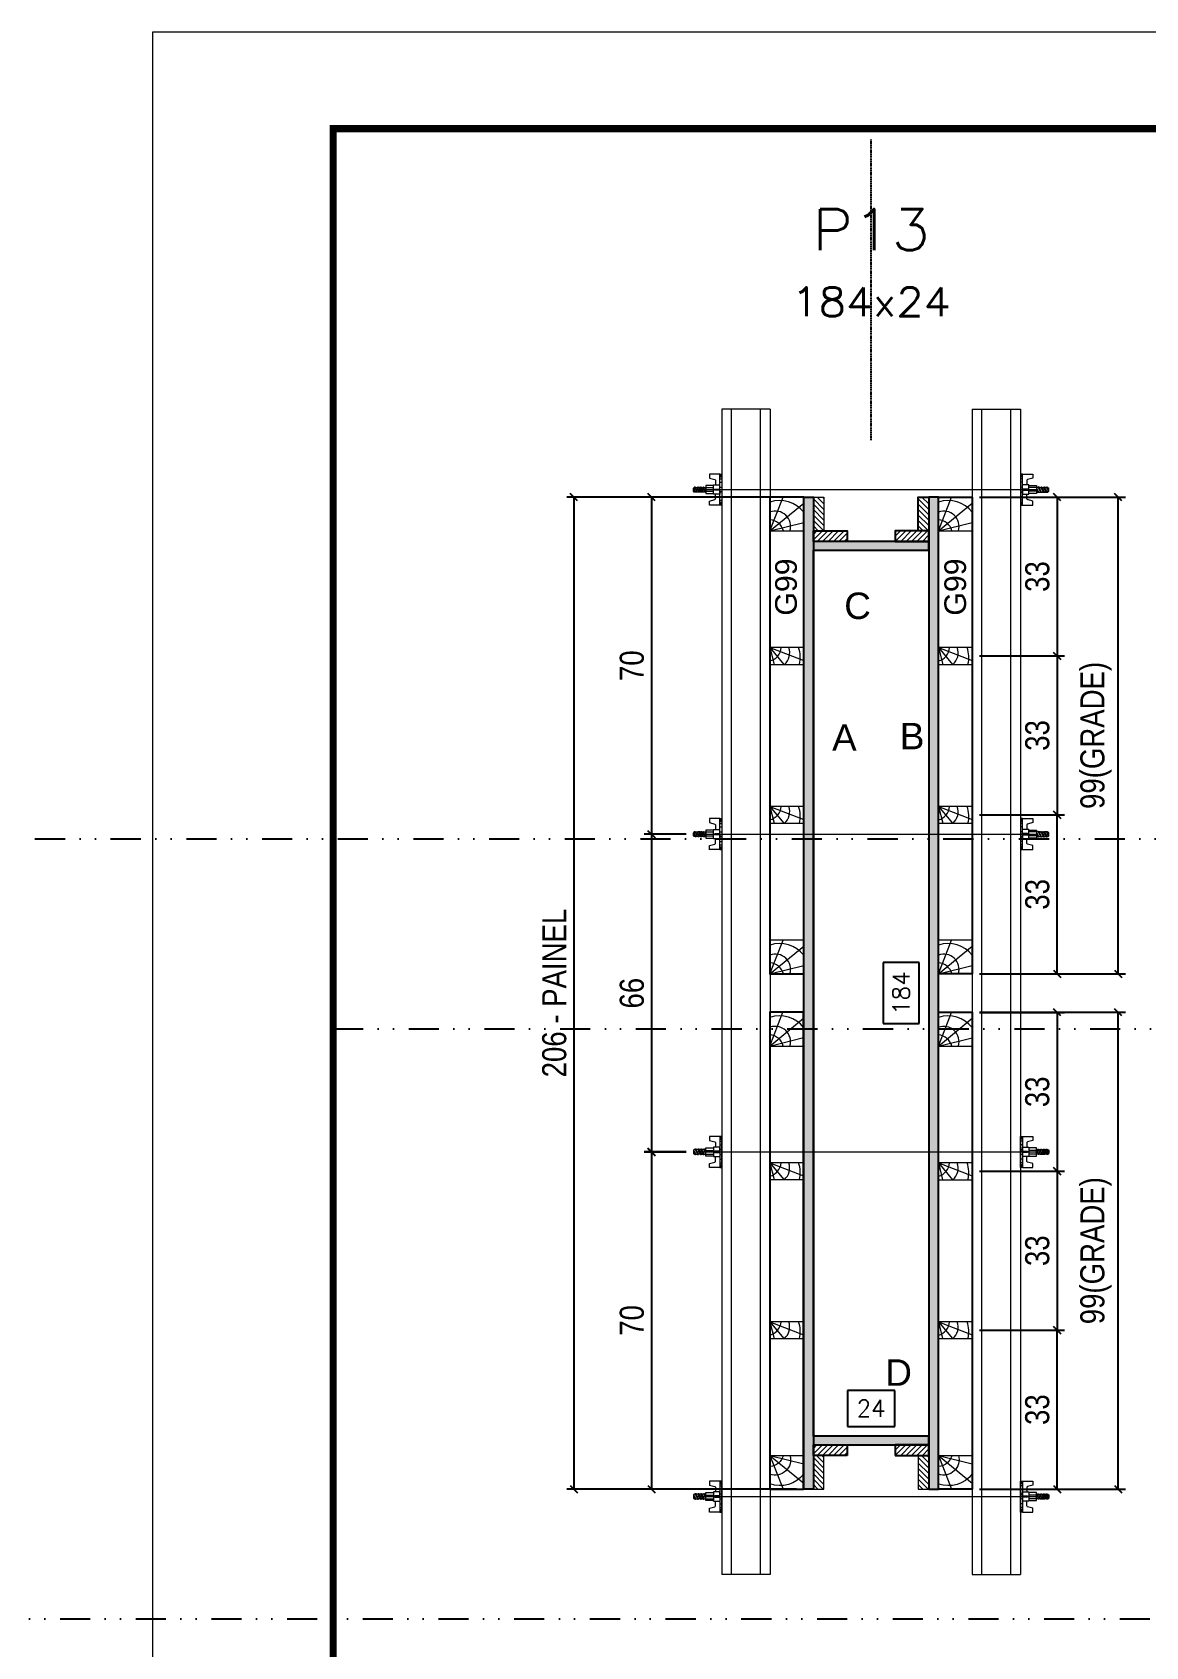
# Model space of a CAD drawing. Extents: x 13770 to 23315, y 867 to 16997.
# Drawn here: x 19104 to 19567, y 11584 to 12254 of the extents above; entities that cross this region are included whole.
import ezdxf
from ezdxf.enums import TextEntityAlignment as Align

# ---------------------------------------------------------------- set-up
doc = ezdxf.new("R2010")
doc.units = 0
for name, pattern in [('DASHED', [0.75, 0.5, -0.25]), ('DIVIDE2', [0.625, 0.25, -0.125, 0, -0.125, 0, -0.125]), ('HIDDEN', [0.375, 0.25, -0.125])]:
    doc.linetypes.add(name, pattern=pattern)
for name, color, linetype in [('COTA', 241, 'Continuous'), ('cotas', 4, 'Continuous'), ('Nível', 160, 'Continuous'), ('Painéis', 200, 'Continuous'), ('SARRAFO', 251, 'Continuous'), ('Texto de Titulo', 7, 'Continuous'), ('Texto Qtd Sarr', 242, 'Continuous'), ('TEXTO_GERAL', 7, 'Continuous')]:
    doc.layers.add(name, color=color, linetype=linetype)
for name, color, linetype, lineweight in [('Folhas', 255, 'Continuous', 9), ('Hachura', 251, 'Continuous', 9), ('Madeira', 126, 'Continuous', 18), ('Perfil Metálico', 224, 'Continuous', 18), ('SARRAFO DE PRESSAO', 251, 'DASHED', 9), ('Texto Seção', 7, 'Continuous', 15)]:
    doc.layers.add(name, color=color, linetype=linetype, lineweight=lineweight)
doc.styles.add('ARIAL', font='arial.ttf')
doc.styles.add('COTA TECNICA 2X', font='techl___.ttf', dxfattribs={"height": 10})
doc.styles.add('ROMANS', font='romans.shx')
doc.styles.add('SANSSERIF', font='sas_____.pfb')
doc.dimstyles.new('SECAO PILAR', dxfattribs={"dimtxt": 10, "dimasz": 3, "dimexe": 3, "dimexo": 3, "dimgap": 3, "dimtad": 1, "dimdec": 1, "dimlfac": 0.5, "dimzin": 12, "dimdsep": 46, "dimtxsty": 'COTA TECNICA 2X', "dimblk1": 'OBLIQUE', "dimblk2": 'OBLIQUE', "dimsah": 1, "dimcen": 0.9, "dimclrd": 256, "dimclre": 256, "dimclrt": 256, "dimadec": 1, "dimazin": 3, "dimtfac": 1, "dimtdec": 1, "dimtmove": 0, "dimatfit": 3, "dimfxl": 1, "dimtolj": 1, "dimtzin": 12, "dimarcsym": 0})
doc.dimstyles.new('SECÇÃO 2', dxfattribs={"dimtxt": 7, "dimasz": 6, "dimexe": 0.18, "dimexo": 2, "dimgap": -4, "dimtad": 3, "dimdec": 1, "dimlfac": 0.5, "dimzin": 12, "dimdsep": 46, "dimtxsty": 'ROMANS', "dimblk": 'ARCHTICK', "dimcen": 0.09, "dimse1": 1, "dimse2": 1, "dimsd1": 1, "dimsd2": 1, "dimclrd": 180, "dimclre": 5, "dimclrt": 1, "dimadec": 0, "dimazin": 3, "dimtfac": 1, "dimtdec": 1, "dimtofl": 0, "dimtmove": 0, "dimatfit": 3, "dimldrblk": 'ARCHTICK', "dimfxl": 1, "dimtolj": 1, "dimtzin": 0, "dimarcsym": 0})

# ---------------------------------------------------------------- blocks, each defined once
blk = doc.blocks.new('9999999999')
at = {"layer": 'Folhas'}
blk.add_lwpolyline([(98138.98, 34190.21), (99623.98, 34190.21), (99623.98, 35240.21), (98138.98, 35240.21)], close=True, dxfattribs=at)
at = {"layer": 'Folhas', "color": 30, "const_width": 3}
blk.add_lwpolyline([(98213.98, 34230.21), (99583.98, 34230.21), (99583.98, 35200.21), (98213.98, 35200.21)], close=True, dxfattribs=at)
blk = doc.blocks.new('titulo1')
at = {"layer": 'Defpoints', "color": 252, "linetype": 'HIDDEN', "ltscale": 2}
blk.add_line((0, 0), (0, 125), dxfattribs=at)
at = {"layer": 'Defpoints', "style": 'ROMANS', "oblique": 15}
blk.add_attdef('FOLHA', text='', height=10, dxfattribs=at).set_placement((0, 15.58), align=Align.MIDDLE_CENTER)
at = {"layer": 'Texto Qtd Sarr', "color": 3, "style": 'ROMANS', "oblique": 15}
for tag, height, p in [('TITULO', 17, (0, 71.45)), ('SEÇÃO', 12, (0, 41.55))]:
    blk.add_attdef(tag, text='', height=height, dxfattribs=at).set_placement(p, align=Align.MIDDLE_CENTER)
blk = doc.blocks.new('*D633')
at = {"layer": 'COTA', "color": 180, "lineweight": -2, "transparency": 16777216}
for p, q in [((19473.03, 11867.85), (19458.03, 11867.85)), ((19458.03, 11867.85), (19458.03, 11842.52)), ((19473.03, 11842.52), (19473.03, 11867.85)), ((19458.03, 11842.52), (19473.03, 11842.52))]:
    blk.add_line(p, q, dxfattribs=at)
at = {"layer": 'Defpoints', "color": 0, "transparency": 16777216}
for p in [(19429.03, 12039.19), (19429.03, 11671.19), (19477.03, 11671.19)]:
    blk.add_point(p, dxfattribs=at)
at = {"layer": 'COTA', "color": 1, "transparency": 16777216, "insert": (19465.53, 11855.19), "char_height": 7, "attachment_point": 5, "rotation": 90, "style": 'ROMANS'}
blk.add_mtext('\\A1;184', dxfattribs=at)
blk = doc.blocks.new('_ArchTick')
at = {"color": 0, "linetype": 'ByBlock', "const_width": 0.15}
blk.add_lwpolyline([(-0.5, -0.5), (0.5, 0.5)], dxfattribs=at)
blk = doc.blocks.new('*D634')
at = {"layer": 'COTA', "color": 180, "lineweight": -2, "transparency": 16777216}
for p, q in [((19462.86, 11690.19), (19443.2, 11690.19)), ((19443.2, 11690.19), (19443.2, 11675.19)), ((19462.86, 11675.19), (19462.86, 11690.19)), ((19443.2, 11675.19), (19462.86, 11675.19))]:
    blk.add_line(p, q, dxfattribs=at)
at = {"layer": 'Defpoints', "color": 0, "transparency": 16777216}
for p in [(19429.03, 12021.87), (19477.03, 12021.87), (19429.03, 11671.19)]:
    blk.add_point(p, dxfattribs=at)
at = {"layer": 'COTA', "color": 1, "transparency": 16777216, "insert": (19453.03, 11682.69), "char_height": 7, "attachment_point": 5, "style": 'ROMANS'}
blk.add_mtext('\\A1;24', dxfattribs=at)
blk = doc.blocks.new('_Oblique')
at = {"color": 0, "linetype": 'ByBlock', "lineweight": -2}
blk.add_line((-0.5, -0.5), (0.5, 0.5), dxfattribs=at)
blk = doc.blocks.new('*D635')
at = {"layer": 'COTA', "lineweight": -2, "transparency": 16777216}
for p, q in [((19408.03, 12061.19), (19358.76, 12061.19)), ((19361.76, 12061.19), (19361.76, 11921.12)), ((19376.23, 11921.12), (19358.76, 11921.12))]:
    blk.add_line(p, q, dxfattribs=at)
at = {"layer": 'Defpoints', "color": 0, "transparency": 16777216}
for p in [(19411.03, 12061.19), (19361.76, 11921.12), (19379.23, 11921.12)]:
    blk.add_point(p, dxfattribs=at)
at = {"layer": 'COTA', "lineweight": -2, "transparency": 16777216, "xscale": 3, "yscale": 3, "zscale": 3}
for p, rotation in [((19361.76, 12061.19), 90), ((19361.76, 11921.12), 270)]:
    blk.add_blockref('_Oblique', p, dxfattribs=dict(at, rotation=rotation))
at = {"layer": 'COTA', "transparency": 16777216, "insert": (19353.65, 11991.15), "char_height": 10, "attachment_point": 5, "rotation": 90, "style": 'COTA TECNICA 2X'}
blk.add_mtext('\\A1;70', dxfattribs=at)
blk = doc.blocks.new('*D636')
at = {"layer": 'COTA', "lineweight": -2, "transparency": 16777216}
for p, q in [((19422.01, 12061.19), (19326.53, 12061.19)), ((19329.53, 12061.19), (19329.53, 11649.19)), ((19422.01, 11649.19), (19326.53, 11649.19))]:
    blk.add_line(p, q, dxfattribs=at)
at = {"layer": 'Defpoints', "color": 0, "transparency": 16777216}
for p in [(19425.01, 12061.19), (19329.53, 11649.19), (19425.01, 11649.19)]:
    blk.add_point(p, dxfattribs=at)
at = {"layer": 'COTA', "lineweight": -2, "transparency": 16777216, "xscale": 3, "yscale": 3, "zscale": 3}
for p, rotation in [((19329.53, 12061.19), 90), ((19329.53, 11649.19), 270)]:
    blk.add_blockref('_Oblique', p, dxfattribs=dict(at, rotation=rotation))
at = {"layer": 'COTA', "transparency": 16777216, "insert": (19321.43, 11855.19), "char_height": 10, "attachment_point": 5, "rotation": 90, "style": 'COTA TECNICA 2X'}
blk.add_mtext('\\A1;206 - PAINEL', dxfattribs=at)
blk = doc.blocks.new('PONTALETE')
at = {"layer": 'Madeira'}
for q in [(2.71, 7), (7, 5.76), (7, 1.74)]:
    blk.add_line((0, 0), q, dxfattribs=at)
blk.add_lwpolyline([(0, 0), (7, 0), (7, 7), (0, 7)], close=True, dxfattribs=at)
for centre, radius, start, end in [((2.04, 0.06), 6.23, 37.2818, 109.0913), ((1.09, 0.9), 3.19, 343.603, 109.9847), ((-0.21, -0.78), 3.09, 14.6322, 86.0383)]:
    blk.add_arc(centre, radius, start, end, dxfattribs=at)
blk = doc.blocks.new('MEIO PONTALETE')
at = {"layer": 'Madeira'}
for q in [(2.71, 7), (3.5, 2.88), (3.5, 0.87)]:
    blk.add_line((0, 0), q, dxfattribs=at)
blk.add_lwpolyline([(0, 0), (3.5, 0), (3.5, 7), (0, 7)], close=True, dxfattribs=at)
for centre, radius, start, end in [((2.04, 0.06), 6.23, 76.4499, 109.0913), ((1.09, 0.9), 3.19, 40.9063, 109.9847), ((-0.21, -0.78), 3.09, 14.6322, 86.0383)]:
    blk.add_arc(centre, radius, start, end, dxfattribs=at)
blk = doc.blocks.new('*D637')
at = {"layer": 'COTA', "lineweight": -2, "transparency": 16777216}
for p, q in [((19498.03, 12061.18), (19533.34, 12061.18)), ((19530.34, 12061.18), (19530.34, 11995.18)), ((19498.03, 11995.18), (19533.34, 11995.18))]:
    blk.add_line(p, q, dxfattribs=at)
at = {"layer": 'Defpoints', "color": 0, "transparency": 16777216}
for p in [(19495.03, 12061.18), (19495.03, 11995.18), (19530.34, 11995.18)]:
    blk.add_point(p, dxfattribs=at)
at = {"layer": 'COTA', "lineweight": -2, "transparency": 16777216, "xscale": 3, "yscale": 3, "zscale": 3}
for p, rotation in [((19530.34, 12061.18), 90), ((19530.34, 11995.18), 270)]:
    blk.add_blockref('_Oblique', p, dxfattribs=dict(at, rotation=rotation))
at = {"layer": 'COTA', "transparency": 16777216, "insert": (19522.12, 12028.18), "char_height": 10, "attachment_point": 5, "rotation": 90, "style": 'COTA TECNICA 2X'}
blk.add_mtext('\\A1;33', dxfattribs=at)
blk = doc.blocks.new('*D638')
at = {"layer": 'COTA', "lineweight": -2, "transparency": 16777216}
for p, q in [((19498.03, 11995.18), (19533.34, 11995.18)), ((19530.34, 11995.18), (19530.34, 11929.18)), ((19498.03, 11929.18), (19533.34, 11929.18))]:
    blk.add_line(p, q, dxfattribs=at)
at = {"layer": 'Defpoints', "color": 0, "transparency": 16777216}
for p in [(19495.03, 11995.18), (19495.03, 11929.18), (19530.34, 11929.18)]:
    blk.add_point(p, dxfattribs=at)
at = {"layer": 'COTA', "lineweight": -2, "transparency": 16777216, "xscale": 3, "yscale": 3, "zscale": 3}
for p, rotation in [((19530.34, 11995.18), 90), ((19530.34, 11929.18), 270)]:
    blk.add_blockref('_Oblique', p, dxfattribs=dict(at, rotation=rotation))
at = {"layer": 'COTA', "transparency": 16777216, "insert": (19522.12, 11962.18), "char_height": 10, "attachment_point": 5, "rotation": 90, "style": 'COTA TECNICA 2X'}
blk.add_mtext('\\A1;33', dxfattribs=at)
blk = doc.blocks.new('C')
at = {"layer": 'Hachura', "color": 0}
for p, q in [((0, 3.22), (0, -3.22)), ((0.45, 3.22), (0, 3.22)), ((0.46, 3.16), (0, 3.16)), ((0.46, 3.05), (0, 3.05)), ((0.46, 2.88), (0, 2.88)), ((0, 2.75), (0, -1.16)), ((0.46, 2.65), (0, 2.65)), ((0.46, 2.23), (0, 2.23)), ((0.46, 1.51), (0, 1.51)), ((0.39, 0.49), (0.17, 0.49)), ((0.45, -3.23), (0.45, 3.22)), ((0.45, 3.22), (2.58, 3.22)), ((1.74, 0.97), (0.45, 0.97)), ((1.45, 0.1), (0.45, 0.1)), ((1.35, 1.94), (1.35, 0.96)), ((2.58, 2.39), (1.47, 2.09)), ((1.74, -0.97), (1.74, 0.97)), ((1.74, 0.97), (1.74, 0.84)), ((1.74, 0.97), (1.74, 0.84)), ((1.74, 0.84), (3.35, 0.84)), ((3.35, 0.45), (1.74, 0.45)), ((2.58, 3.22), (2.58, 2.39)), ((3.32, 0.84), (3.32, -0.84)), ((3.35, 0.84), (3.35, -0.84)), ((3.68, 0.45), (3.35, 0.45)), ((3.84, -0.52), (3.35, 0.45)), ((3.35, 0.06), (3.67, -0.57)), ((3.68, 0.45), (4.16, -0.52)), ((3.72, 0.5), (4.25, -0.57)), ((4.37, -0.55), (3.83, 0.53)), ((4.15, 0.45), (3.93, 0.45)), ((4.42, -0.52), (3.93, 0.45)), ((4.15, 0.45), (4.26, 0.45)), ((4.26, 0.45), (4.74, -0.52)), ((4.3, 0.5), (4.83, -0.57)), ((4.95, -0.55), (4.41, 0.53)), ((4.51, 0.45), (4.84, 0.45)), ((5, -0.52), (4.51, 0.45)), ((4.84, 0.45), (5.32, -0.52)), ((4.88, 0.5), (5.41, -0.57)), ((5.53, -0.55), (4.99, 0.53)), ((5.58, -0.52), (5.09, 0.45)), ((5.42, 0.45), (5.09, 0.45)), ((5.58, -0.52), (5.09, 0.45)), ((5.42, 0.45), (5.74, -0.19)), ((5.46, 0.5), (5.74, -0.07)), ((5.74, 0.19), (5.57, 0.53)), ((5.74, 0.32), (5.68, 0.45)), ((5.68, 0.45), (5.74, 0.45)), ((5.74, 0.45), (5.9, 0.29)), ((5.74, 0.45), (5.74, -0.52)), ((5.9, -0.36), (5.9, 0.29)), ((0.45, 0), (0, 0)), ((0.46, -1.52), (0, -1.52)), ((0.46, -2.23), (0, -2.23)), ((0.46, -2.65), (0, -2.65)), ((0.46, -2.88), (0, -2.88)), ((0.46, -3.05), (0, -3.05)), ((0.46, -3.16), (0, -3.16)), ((0, -3.22), (2.57, -3.22)), ((0.08, -0.48), (0.29, -0.48)), ((0.29, -0.48), (0.4, -0.48)), ((0.45, 0), (0.45, -0.97)), ((0.45, -0.16), (1.45, -0.16)), ((0.45, -0.65), (0.45, -0.32)), ((0.45, -3.23), (0.45, -0.65)), ((0.45, -0.97), (1.74, -0.97)), ((1.35, -1.94), (1.35, -0.97)), ((2.58, -2.39), (1.47, -2.1)), ((3.35, -0.32), (1.74, -0.32)), ((3.35, -0.84), (1.74, -0.84)), ((2.58, -3.23), (2.58, -2.39)), ((3.35, -0.07), (3.58, -0.52)), ((3.35, -0.52), (3.58, -0.52)), ((3.84, -0.52), (4.16, -0.52)), ((4.42, -0.52), (4.74, -0.52)), ((4.63, -0.52), (4.74, -0.52)), ((5, -0.52), (5.32, -0.52)), ((5.58, -0.52), (5.74, -0.52)), ((5.74, -0.52), (5.9, -0.36)), ((5.74, -0.52), (5.74, -0.52))]:
    blk.add_line(p, q, dxfattribs=at)
for centre, radius, start, end in [((1.52, 1.94), 0.161, 104.7436, 180), ((1.44, -0.03), 0.129, 272.695, 87.305), ((3.81, 0.39), 0.143, 25.5688, 154.4312), ((4.39, 0.39), 0.143, 25.5688, 154.4312), ((4.97, 0.39), 0.143, 25.5688, 154.4312), ((5.55, 0.39), 0.143, 25.5688, 154.4312), ((0.17, -0.37), 0.174, 221.744, 317.8592), ((1.52, -1.94), 0.161, 180, 255.2564), ((3.71, -0.4), 0.174, 222.1408, 318.256), ((4.29, -0.4), 0.174, 222.1408, 318.256), ((4.87, -0.4), 0.174, 222.1408, 318.256), ((5.45, -0.4), 0.174, 222.1408, 318.256), ((5.61, -0.4), 0.174, 317.8592, 318.256)]:
    blk.add_arc(centre, radius, start, end, dxfattribs=at)
blk = doc.blocks.new('*D639')
at = {"layer": 'COTA', "lineweight": -2, "transparency": 16777216}
for p, q in [((19498.03, 11929.18), (19533.34, 11929.18)), ((19530.34, 11863.19), (19530.34, 11929.18)), ((19498.03, 11863.19), (19533.34, 11863.19))]:
    blk.add_line(p, q, dxfattribs=at)
at = {"layer": 'Defpoints', "color": 0, "transparency": 16777216}
for p in [(19495.03, 11929.18), (19530.34, 11929.18), (19495.03, 11863.19)]:
    blk.add_point(p, dxfattribs=at)
at = {"layer": 'COTA', "lineweight": -2, "transparency": 16777216, "xscale": 3, "yscale": 3, "zscale": 3}
for p, rotation in [((19530.34, 11929.18), 90), ((19530.34, 11863.19), 270)]:
    blk.add_blockref('_Oblique', p, dxfattribs=dict(at, rotation=rotation))
at = {"layer": 'COTA', "transparency": 16777216, "insert": (19522.12, 11896.18), "char_height": 10, "attachment_point": 5, "rotation": 90, "style": 'COTA TECNICA 2X'}
blk.add_mtext('\\A1;33', dxfattribs=at)
blk = doc.blocks.new('*D640')
at = {"layer": 'COTA', "lineweight": -2, "transparency": 16777216}
for p, q in [((19498.05, 12061.19), (19558.69, 12061.19)), ((19555.69, 11863.19), (19555.69, 12061.19)), ((19498.03, 11863.19), (19558.69, 11863.19))]:
    blk.add_line(p, q, dxfattribs=at)
at = {"layer": 'Defpoints', "color": 0, "transparency": 16777216}
for p in [(19495.05, 12061.19), (19555.69, 12061.19), (19495.03, 11863.19)]:
    blk.add_point(p, dxfattribs=at)
at = {"layer": 'COTA', "lineweight": -2, "transparency": 16777216, "xscale": 3, "yscale": 3, "zscale": 3}
for p, rotation in [((19555.69, 12061.19), 90), ((19555.69, 11863.19), 270)]:
    blk.add_blockref('_Oblique', p, dxfattribs=dict(at, rotation=rotation))
at = {"layer": 'COTA', "transparency": 16777216, "insert": (19546.47, 11962.19), "char_height": 10, "attachment_point": 5, "rotation": 90, "style": 'COTA TECNICA 2X'}
blk.add_mtext('\\A1;99(GRADE)', dxfattribs=at)
blk = doc.blocks.new('*D641')
at = {"layer": 'COTA', "lineweight": -2, "transparency": 16777216}
for p, q in [((19498.01, 11847.18), (19533.32, 11847.18)), ((19530.32, 11847.18), (19530.32, 11781.18)), ((19498.01, 11781.18), (19533.32, 11781.18))]:
    blk.add_line(p, q, dxfattribs=at)
at = {"layer": 'Defpoints', "color": 0, "transparency": 16777216}
for p in [(19495.01, 11847.18), (19495.01, 11781.18), (19530.32, 11781.18)]:
    blk.add_point(p, dxfattribs=at)
at = {"layer": 'COTA', "lineweight": -2, "transparency": 16777216, "xscale": 3, "yscale": 3, "zscale": 3}
for p, rotation in [((19530.32, 11847.18), 90), ((19530.32, 11781.18), 270)]:
    blk.add_blockref('_Oblique', p, dxfattribs=dict(at, rotation=rotation))
at = {"layer": 'COTA', "transparency": 16777216, "insert": (19522.1, 11814.18), "char_height": 10, "attachment_point": 5, "rotation": 90, "style": 'COTA TECNICA 2X'}
blk.add_mtext('\\A1;33', dxfattribs=at)
blk = doc.blocks.new('*D642')
at = {"layer": 'COTA', "lineweight": -2, "transparency": 16777216}
for p, q in [((19498.01, 11781.18), (19533.32, 11781.18)), ((19530.32, 11781.18), (19530.32, 11715.18)), ((19498.01, 11715.18), (19533.32, 11715.18))]:
    blk.add_line(p, q, dxfattribs=at)
at = {"layer": 'Defpoints', "color": 0, "transparency": 16777216}
for p in [(19495.01, 11781.18), (19495.01, 11715.18), (19530.32, 11715.18)]:
    blk.add_point(p, dxfattribs=at)
at = {"layer": 'COTA', "lineweight": -2, "transparency": 16777216, "xscale": 3, "yscale": 3, "zscale": 3}
for p, rotation in [((19530.32, 11781.18), 90), ((19530.32, 11715.18), 270)]:
    blk.add_blockref('_Oblique', p, dxfattribs=dict(at, rotation=rotation))
at = {"layer": 'COTA', "transparency": 16777216, "insert": (19522.1, 11748.18), "char_height": 10, "attachment_point": 5, "rotation": 90, "style": 'COTA TECNICA 2X'}
blk.add_mtext('\\A1;33', dxfattribs=at)
blk = doc.blocks.new('*D644')
at = {"layer": 'COTA', "lineweight": -2, "transparency": 16777216}
for p, q in [((19498.01, 11715.18), (19533.32, 11715.18)), ((19530.32, 11649.19), (19530.32, 11715.18)), ((19498.01, 11649.19), (19533.32, 11649.19))]:
    blk.add_line(p, q, dxfattribs=at)
at = {"layer": 'Defpoints', "color": 0, "transparency": 16777216}
for p in [(19495.01, 11715.18), (19530.32, 11715.18), (19495.01, 11649.19)]:
    blk.add_point(p, dxfattribs=at)
at = {"layer": 'COTA', "lineweight": -2, "transparency": 16777216, "xscale": 3, "yscale": 3, "zscale": 3}
for p, rotation in [((19530.32, 11715.18), 90), ((19530.32, 11649.19), 270)]:
    blk.add_blockref('_Oblique', p, dxfattribs=dict(at, rotation=rotation))
at = {"layer": 'COTA', "transparency": 16777216, "insert": (19522.1, 11682.18), "char_height": 10, "attachment_point": 5, "rotation": 90, "style": 'COTA TECNICA 2X'}
blk.add_mtext('\\A1;33', dxfattribs=at)
blk = doc.blocks.new('*D643')
at = {"layer": 'COTA', "lineweight": -2, "transparency": 16777216}
for p, q in [((19498.03, 11847.19), (19558.67, 11847.19)), ((19555.67, 11649.19), (19555.67, 11847.19)), ((19498.01, 11649.19), (19558.67, 11649.19))]:
    blk.add_line(p, q, dxfattribs=at)
at = {"layer": 'Defpoints', "color": 0, "transparency": 16777216}
for p in [(19495.03, 11847.19), (19555.67, 11847.19), (19495.01, 11649.19)]:
    blk.add_point(p, dxfattribs=at)
at = {"layer": 'COTA', "lineweight": -2, "transparency": 16777216, "xscale": 3, "yscale": 3, "zscale": 3}
for p, rotation in [((19555.67, 11847.19), 90), ((19555.67, 11649.19), 270)]:
    blk.add_blockref('_Oblique', p, dxfattribs=dict(at, rotation=rotation))
at = {"layer": 'COTA', "transparency": 16777216, "insert": (19546.45, 11748.19), "char_height": 10, "attachment_point": 5, "rotation": 90, "style": 'COTA TECNICA 2X'}
blk.add_mtext('\\A1;99(GRADE)', dxfattribs=at)
blk = doc.blocks.new('*D645')
at = {"layer": 'COTA', "lineweight": -2, "transparency": 16777216}
for p, q in [((19376.23, 11921.12), (19358.76, 11921.12)), ((19361.76, 11921.12), (19361.76, 11789.15)), ((19376.23, 11789.15), (19358.76, 11789.15))]:
    blk.add_line(p, q, dxfattribs=at)
at = {"layer": 'Defpoints', "color": 0, "transparency": 16777216}
for p in [(19379.23, 11921.12), (19361.76, 11789.15), (19379.23, 11789.15)]:
    blk.add_point(p, dxfattribs=at)
at = {"layer": 'COTA', "lineweight": -2, "transparency": 16777216, "xscale": 3, "yscale": 3, "zscale": 3}
for p, rotation in [((19361.76, 11921.12), 90), ((19361.76, 11789.15), 270)]:
    blk.add_blockref('_Oblique', p, dxfattribs=dict(at, rotation=rotation))
at = {"layer": 'COTA', "transparency": 16777216, "insert": (19353.65, 11855.14), "char_height": 10, "attachment_point": 5, "rotation": 90, "style": 'COTA TECNICA 2X'}
blk.add_mtext('\\A1;66', dxfattribs=at)
blk = doc.blocks.new('*D646')
at = {"layer": 'COTA', "lineweight": -2, "transparency": 16777216}
for p, q in [((19376.23, 11789.25), (19358.76, 11789.25)), ((19361.76, 11789.25), (19361.76, 11649.19)), ((19407.99, 11649.19), (19358.76, 11649.19))]:
    blk.add_line(p, q, dxfattribs=at)
at = {"layer": 'Defpoints', "color": 0, "transparency": 16777216}
for p in [(19379.23, 11789.25), (19361.76, 11649.19), (19410.99, 11649.19)]:
    blk.add_point(p, dxfattribs=at)
at = {"layer": 'COTA', "lineweight": -2, "transparency": 16777216, "xscale": 3, "yscale": 3, "zscale": 3}
for p, rotation in [((19361.76, 11789.25), 90), ((19361.76, 11649.19), 270)]:
    blk.add_blockref('_Oblique', p, dxfattribs=dict(at, rotation=rotation))
at = {"layer": 'COTA', "transparency": 16777216, "insert": (19353.65, 11719.22), "char_height": 10, "attachment_point": 5, "rotation": 90, "style": 'COTA TECNICA 2X'}
blk.add_mtext('\\A1;70', dxfattribs=at)

msp = doc.modelspace()

# ---------------------------------------------------------------- hatches: boundary and pattern name
at = {"layer": 'Hachura'}
h = msp.add_hatch(color=256, dxfattribs=at)
h.dxf.hatch_style = 1
h.paths.add_polyline_path([(19429.03, 11649.19), (19425.03, 11649.19), (19425.03, 12061.19), (19429.03, 12061.19)])
h = msp.add_hatch(dxfattribs=at)
h.set_pattern_fill('ANSI31', color=256, scale=0.5, angle=90, style=0)
h.set_pattern_definition([(135, (-3462.377, 21185.1376), (-1.12253202, -1.12253202), [])])
h.paths.add_polyline_path([(19429.03, 12047.19), (19433.43, 12047.19), (19433.43, 12061.19), (19429.03, 12061.19)])
h = msp.add_hatch(dxfattribs=at)
h.set_pattern_fill('ANSI31', color=256, scale=0.5, angle=90, style=0)
h.set_pattern_definition([(135, (-3418.777, 21185.1376), (-1.12253202, -1.12253202), [])])
h.paths.add_polyline_path([(19472.63, 12047.19), (19477.03, 12047.19), (19477.03, 12061.19), (19472.63, 12061.19)])
h = msp.add_hatch(color=256, dxfattribs=at)
h.dxf.hatch_style = 1
h.paths.add_polyline_path([(19477.03, 11649.19), (19481.03, 11649.19), (19481.03, 12061.19), (19477.03, 12061.19)])
h = msp.add_hatch(dxfattribs=at)
h.set_pattern_fill('ANSI31', color=256, scale=0.5, angle=540, style=0)
h.set_pattern_definition([(225, (9940.0792, -10882.2224), (1.12253202, -1.12253202), [])])
h.paths.add_polyline_path([(19429.03, 12047.19), (19429.03, 12042.79), (19443.03, 12042.79), (19443.03, 12047.19)])
h = msp.add_hatch(color=256, dxfattribs=at)
h.dxf.hatch_style = 1
h.paths.add_polyline_path([(19429.03, 12042.79), (19429.03, 12039.19), (19477.03, 12039.19), (19477.03, 12042.79)])
h = msp.add_hatch(dxfattribs=at)
h.set_pattern_fill('ANSI31', color=256, scale=0.5, angle=540, style=0)
h.set_pattern_definition([(225, (9950.0792, -10882.2224), (1.12253202, -1.12253202), [])])
h.paths.add_polyline_path([(19477.03, 12047.19), (19477.03, 12042.79), (19463.03, 12042.79), (19463.03, 12047.19)])
h = msp.add_hatch(color=256, dxfattribs=at)
h.dxf.hatch_style = 1
h.paths.add_polyline_path([(19429.03, 11671.19), (19429.03, 11667.59), (19477.03, 11667.59), (19477.03, 11671.19)])
h = msp.add_hatch(dxfattribs=at)
h.set_pattern_fill('ANSI31', color=256, scale=0.5, angle=540, style=0)
h.set_pattern_definition([(225, (9940.0792, -11261.8224), (1.12253202, -1.12253202), [])])
h.paths.add_polyline_path([(19429.03, 11667.59), (19429.03, 11663.19), (19443.03, 11663.19), (19443.03, 11667.59)])
h = msp.add_hatch(dxfattribs=at)
h.set_pattern_fill('ANSI31', color=256, scale=0.5, angle=540, style=0)
h.set_pattern_definition([(225, (9950.0792, -11261.8224), (1.12253202, -1.12253202), [])])
h.paths.add_polyline_path([(19477.03, 11667.59), (19477.03, 11663.19), (19463.03, 11663.19), (19463.03, 11667.59)])
h = msp.add_hatch(dxfattribs=at)
h.set_pattern_fill('ANSI31', color=256, scale=0.5, angle=90, style=0)
h.set_pattern_definition([(135, (-3462.377, 20917.1376), (-1.12253202, -1.12253202), [])])
h.paths.add_polyline_path([(19429.03, 11663.19), (19433.43, 11663.19), (19433.43, 11649.19), (19429.03, 11649.19)])
h = msp.add_hatch(dxfattribs=at)
h.set_pattern_fill('ANSI31', color=256, scale=0.5, angle=90, style=0)
h.set_pattern_definition([(135, (-3418.777, 20917.1376), (-1.12253202, -1.12253202), [])])
h.paths.add_polyline_path([(19472.63, 11663.19), (19477.03, 11663.19), (19477.03, 11649.19), (19472.63, 11649.19)])

# ---------------------------------------------------------------- linework, layer by layer
for points in [[(19425.01, 12061.19), (19411.01, 12061.19), (19411.01, 11863.19), (19425.01, 11863.19)], [(19481.05, 12061.19), (19495.05, 12061.19), (19495.05, 11863.19), (19481.05, 11863.19)], [(19424.99, 11847.19), (19410.99, 11847.19), (19410.99, 11649.19), (19424.99, 11649.19)], [(19481.03, 11847.19), (19495.03, 11847.19), (19495.03, 11649.19), (19481.03, 11649.19)]]:
    msp.add_lwpolyline(points, close=True)
at = {"layer": 'cotas'}
msp.add_lwpolyline([(19477.03, 12039.19), (19477.03, 11671.19), (19429.03, 11671.19), (19429.03, 12039.19)], close=True, dxfattribs=at)
at = {"layer": 'Hachura'}
for p, q in [((19380.23, 12064.32), (19522.03, 12064.31)), ((19380.23, 11921.19), (19522.03, 11921.18)), ((19380.23, 11789.18), (19522.03, 11789.19)), ((19380.23, 11646.05), (19522.03, 11646.06))]:
    msp.add_line(p, q, dxfattribs=at)
at = {"layer": 'Madeira'}
for points in [[(19433.43, 12061.19), (19433.43, 12047.19), (19429.03, 12047.19), (19429.03, 12061.19)], [(19433.43, 11649.19), (19433.43, 11663.19), (19429.03, 11663.19), (19429.03, 11649.19)], [(19477.03, 11649.19), (19477.03, 11663.19), (19472.63, 11663.19), (19472.63, 11649.19)]]:
    msp.add_lwpolyline(points, close=True, dxfattribs=at)
at = {"layer": 'Nível', "color": 4, "linetype": 'DIVIDE2', "ltscale": 50}
for p, q in [((17973.41, 11919.3), (21112.79, 11919.3)), ((19229.5, 11840.3), (21112.79, 11840.3)), ((13769.54, 11595.3), (21112.79, 11595.3))]:
    msp.add_line(p, q, dxfattribs=at)
at = {"layer": 'Painéis', "color": 32, "true_color": 0xcd6928}
for points in [[(19429.03, 11649.19), (19425.03, 11649.19), (19425.03, 12061.19), (19429.03, 12061.19)], [(19477.03, 11649.19), (19481.03, 11649.19), (19481.03, 12061.19), (19477.03, 12061.19)], [(19429.03, 12042.79), (19429.03, 12039.19), (19477.03, 12039.19), (19477.03, 12042.79)], [(19429.03, 11671.19), (19429.03, 11667.59), (19477.03, 11667.59), (19477.03, 11671.19)]]:
    msp.add_lwpolyline(points, close=True, dxfattribs=at)
at = {"layer": 'Perfil Metálico'}
for p, q in [((19391.03, 12097.69), (19391.03, 11613.69)), ((19411.03, 12097.69), (19391.03, 12097.69)), ((19395.03, 11613.69), (19395.03, 12097.69)), ((19407.03, 11613.69), (19407.03, 12097.69)), ((19411.03, 12097.69), (19411.03, 11613.69)), ((19495.03, 12097.69), (19495.03, 11613.69)), ((19495.03, 12097.69), (19515.03, 12097.69)), ((19499.03, 11613.69), (19499.03, 12097.69)), ((19511.03, 11613.69), (19511.03, 12097.69)), ((19515.03, 12097.69), (19515.03, 11613.69)), ((19411.03, 11613.69), (19391.03, 11613.69)), ((19495.03, 11613.69), (19515.03, 11613.69))]:
    msp.add_line(p, q, dxfattribs=at)
at = {"layer": 'SARRAFO'}
for points in [[(19477.03, 12061.19), (19477.03, 12047.19), (19472.63, 12047.19), (19472.63, 12061.19)], [(19443.03, 12042.79), (19429.03, 12042.79), (19429.03, 12047.19), (19443.03, 12047.19)], [(19443.03, 12042.79), (19429.03, 12042.79), (19429.03, 12047.19), (19443.03, 12047.19)], [(19463.03, 12042.79), (19477.03, 12042.79), (19477.03, 12047.19), (19463.03, 12047.19)], [(19463.03, 12042.79), (19477.03, 12042.79), (19477.03, 12047.19), (19463.03, 12047.19)], [(19443.03, 11663.19), (19429.03, 11663.19), (19429.03, 11667.59), (19443.03, 11667.59)], [(19443.03, 11663.19), (19429.03, 11663.19), (19429.03, 11667.59), (19443.03, 11667.59)], [(19463.03, 11663.19), (19477.03, 11663.19), (19477.03, 11667.59), (19463.03, 11667.59)], [(19463.03, 11663.19), (19477.03, 11663.19), (19477.03, 11667.59), (19463.03, 11667.59)]]:
    msp.add_lwpolyline(points, close=True, dxfattribs=at)

# ---------------------------------------------------------------- block references
at = {"layer": 'Hachura', "linetype": 'Continuous', "yscale": 2, "zscale": 2}
for p, xscale in [((19391.03, 12064.32), -2), ((19515.03, 12064.32), 2), ((19391.03, 11921.19), -2), ((19515.03, 11921.19), 2)]:
    msp.add_blockref('C', p, dxfattribs=dict(at, xscale=xscale))
at = {"layer": 'Hachura', "linetype": 'Continuous', "yscale": 2, "zscale": 2, "rotation": 180}
for p, xscale in [((19391.03, 11789.18), 2), ((19515.03, 11789.18), -2), ((19391.03, 11646.05), 2), ((19515.03, 11646.05), -2)]:
    msp.add_blockref('C', p, dxfattribs=dict(at, xscale=xscale))
at = {"layer": 'Madeira', "xscale": 2, "yscale": 2, "zscale": 2}
for p in [(19411.01, 12047.19), (19481.03, 12047.18), (19411.01, 11863.19), (19481.03, 11863.19), (19410.99, 11833.19), (19481.01, 11833.18)]:
    msp.add_blockref('PONTALETE', p, dxfattribs=at)
at = {"layer": 'Madeira'}
for name, p, xscale, yscale, zscale, rotation in [('MEIO PONTALETE', (19411.01, 11998.69), 1.999999997962732, 1.999999997962732, 1.999999997962732, 270), ('MEIO PONTALETE', (19481.03, 11998.68), 1.999999997962732, 1.999999997962732, 1.999999997962732, 270), ('MEIO PONTALETE', (19411.01, 11932.69), 1.999999997962732, 1.999999997962732, 1.999999997962732, 270), ('MEIO PONTALETE', (19481.03, 11932.68), 1.999999997962732, 1.999999997962732, 1.999999997962732, 270), ('MEIO PONTALETE', (19410.99, 11784.69), 1.999999997962732, 1.999999997962732, 1.999999997962732, 270), ('MEIO PONTALETE', (19481.01, 11784.68), 1.999999997962732, 1.999999997962732, 1.999999997962732, 270), ('MEIO PONTALETE', (19410.99, 11718.69), 1.999999997962732, 1.999999997962732, 1.999999997962732, 270), ('MEIO PONTALETE', (19481.01, 11718.68), 1.999999997962732, 1.999999997962732, 1.999999997962732, 270), ('PONTALETE', (19411.01, 11663.19), -2, 2, 2, 180), ('PONTALETE', (19481.03, 11663.18), -2, 2, 2, 180)]:
    msp.add_blockref(name, p, dxfattribs=dict(at, xscale=xscale, yscale=yscale, zscale=zscale, rotation=rotation))
at = {"layer": 'SARRAFO DE PRESSAO', "color": 6, "linetype": 'ByBlock'}
msp.add_blockref('9999999999', (-78984.48, -22985.99), dxfattribs=at)
at = {"layer": 'Texto Seção'}
ref = msp.add_blockref('titulo1', (19453.03, 12084.76), dxfattribs=at)
ref.add_attrib('TITULO', 'P13', dxfattribs={"layer": 'Texto de Titulo', "color": 7, "height": 17, "style": 'ROMANS', "width": 1.1}).set_placement((19453.03, 12172.26), align=Align.MIDDLE_CENTER)
ref.add_attrib('SEÇÃO', '184x24', dxfattribs={"layer": 'Texto de Titulo', "color": 7, "height": 12, "style": 'ROMANS', "width": 1.1}).set_placement((19453.03, 12142.26), align=Align.MIDDLE_CENTER)

# ---------------------------------------------------------------- texts
at = {"layer": 'Texto Seção', "color": 0, "linetype": 'Continuous', "style": 'SANSSERIF'}
for p in [(19417.66, 12011.93), (19487.96, 12011.93)]:
    msp.add_text('G99', height=9, rotation=90, dxfattribs=at).set_placement(p, align=Align.MIDDLE_LEFT)
at = {"layer": 'TEXTO_GERAL', "style": 'ARIAL'}
for s, p in [('C', (19447.4, 12016.03)), ('A', (19441.92, 11961.31)), ('B', (19470.06, 11961.91)), ('D', (19464.44, 11697.58))]:
    msp.add_text(s, height=11, dxfattribs=at).set_placement(p, align=Align.MIDDLE_CENTER)

# ---------------------------------------------------------------- dimensions: what is measured, and where the dimension line sits
at = {"layer": 'COTA'}
for base, p1, p2, angle, text, picture, middle in [((19329.53, 11649.19), (19425.01, 12061.19), (19425.01, 11649.19), 270, '<> - PAINEL', '*D636', (19321.43, 11855.19)), ((19555.69, 12061.19), (19495.03, 11863.19), (19495.05, 12061.19), 90, '<>(GRADE)', '*D640', (19546.47, 11962.19)), ((19555.67, 11847.19), (19495.01, 11649.19), (19495.03, 11847.19), 90, '<>(GRADE)', '*D643', (19546.45, 11748.19))]:
    dim = msp.add_linear_dim(base=base, p1=p1, p2=p2, angle=angle, text=text, dimstyle='SECAO PILAR', dxfattribs=at)
    dim.commit()
    dim.dimension.update_dxf_attribs({"geometry": picture, "text_midpoint": middle})
for base, p1, p2, angle, picture, middle in [((19361.76, 11921.12), (19411.03, 12061.19), (19379.23, 11921.12), 270, '*D635', (19353.65, 11991.15)), ((19530.34, 11995.18), (19495.03, 12061.18), (19495.03, 11995.18), 270, '*D637', (19522.12, 12028.18)), ((19530.34, 11929.18), (19495.03, 11995.18), (19495.03, 11929.18), 270, '*D638', (19522.12, 11962.18)), ((19530.34, 11929.18), (19495.03, 11863.19), (19495.03, 11929.18), 90, '*D639', (19522.12, 11896.18)), ((19361.76, 11789.15), (19379.23, 11921.12), (19379.23, 11789.15), 90, '*D645', (19353.65, 11855.14)), ((19530.32, 11781.18), (19495.01, 11847.18), (19495.01, 11781.18), 270, '*D641', (19522.1, 11814.18)), ((19530.32, 11715.18), (19495.01, 11781.18), (19495.01, 11715.18), 270, '*D642', (19522.1, 11748.18)), ((19530.32, 11715.18), (19495.01, 11649.19), (19495.01, 11715.18), 90, '*D644', (19522.1, 11682.18))]:
    dim = msp.add_linear_dim(base=base, p1=p1, p2=p2, angle=angle, dimstyle='SECAO PILAR', dxfattribs=at)
    dim.commit()
    dim.dimension.update_dxf_attribs({"geometry": picture, "text_midpoint": middle})
for base, p1, p2, angle, picture, middle in [((19477.03, 11671.19), (19429.03, 12039.19), (19429.03, 11671.19), 270, '*D633', (19477.03, 11855.19)), ((19429.03, 11671.19), (19477.03, 12021.87), (19429.03, 12021.87), 180, '*D634', (19453.03, 11671.19))]:
    dim = msp.add_linear_dim(base=base, p1=p1, p2=p2, angle=angle, dimstyle='SECÇÃO 2', dxfattribs=at)
    dim.commit()
    dim.dimension.update_dxf_attribs({"geometry": picture, "text_midpoint": middle, "dimtype": 160})
dim = msp.add_linear_dim(base=(19361.76, 11649.19), p1=(19379.23, 11789.25), p2=(19410.99, 11649.19), angle=90, dimstyle='SECAO PILAR', override={"dimtmove": 1}, dxfattribs=at)
dim.commit()
dim.dimension.update_dxf_attribs({"geometry": '*D646', "text_midpoint": (19353.65, 11719.22)})

doc.saveas('drawing.dxf')
